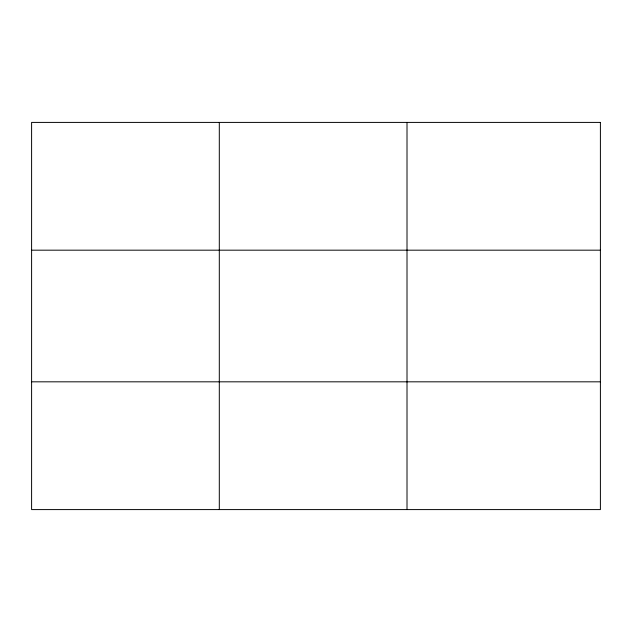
<?xml version="1.0" encoding="UTF-8"?>
<svg xmlns="http://www.w3.org/2000/svg" width="632" height="632" viewBox="0 0 632 632"><rect width="100%" height="100%" fill="white"/><g stroke="black" fill="none" stroke-linecap="round" stroke-linejoin="round"><path stroke-width="0.95" d="M219.304 509.589L219.304 122.41M407.008 509.589L407.008 122.41M31.6 250.177L600.4 250.177M31.6 381.823L600.4 381.823M600.4 122.41L600.4 509.589L31.6 509.589L31.6 122.41L600.4 122.41"/></g></svg>
